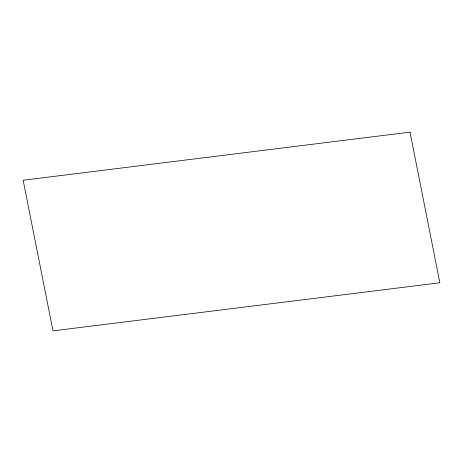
<?xml version="1.0" encoding="UTF-8"?>
<svg xmlns="http://www.w3.org/2000/svg" width="463" height="463" viewBox="0 0 463 463"><rect width="100%" height="100%" fill="white"/><g stroke="black" fill="none" stroke-linecap="round" stroke-linejoin="round"><path stroke-width="0.69" d="M410.015 132.134L23.15 180.229L52.985 330.866L439.85 282.771L410.015 132.134"/></g></svg>
